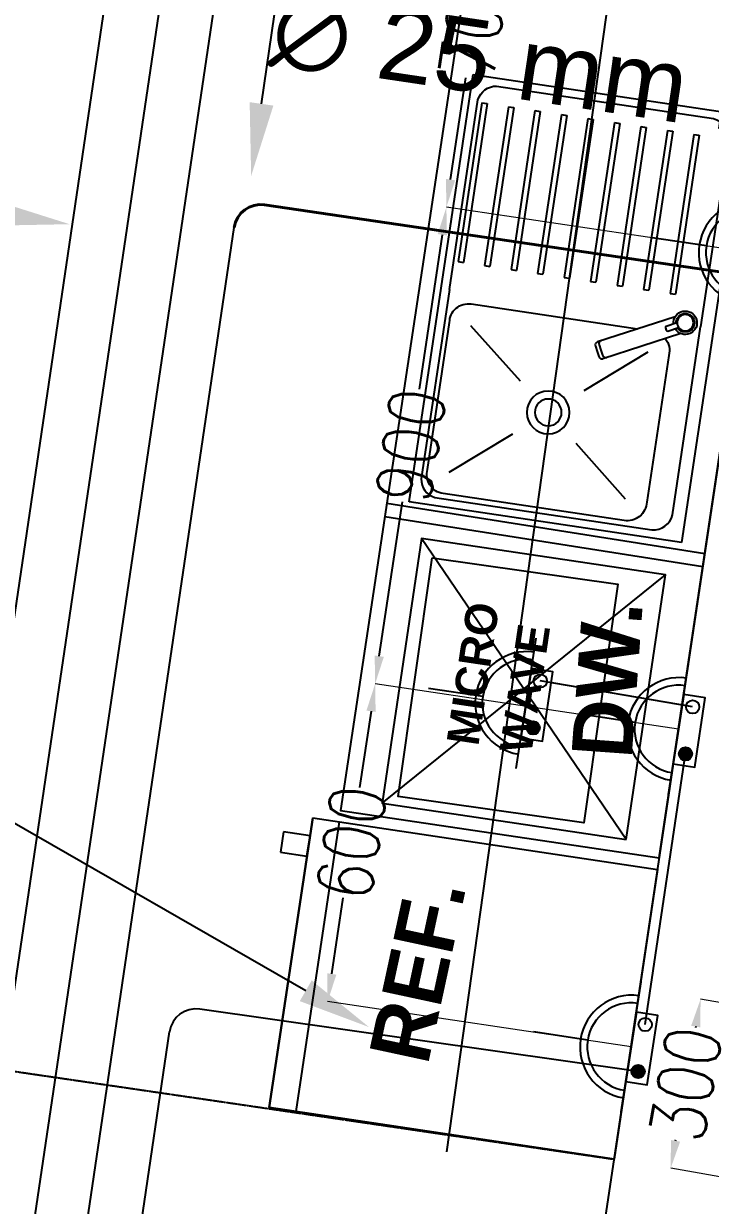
# Model space of a CAD drawing. Extents: x -678889171 to 586587, y -792238163 to 335485.
# Drawn here: x 32351 to 33632, y 45124 to 47331 of the extents above; entities that cross this region are included whole.
import ezdxf
from ezdxf import colors
from ezdxf.entities.mleader import LeaderData, LeaderLine
from ezdxf.math import Vec2, Vec3

# ---------------------------------------------------------------- set-up
doc = ezdxf.new("R2010")
doc.units = 0
doc.header["$MEASUREMENT"] = 0
doc.linetypes.add('XR-A-TYP31$0$HIDDEN', pattern=[0.375, 0.25, -0.125])
doc.layers.get('0').update_dxf_attribs({"color": 8})
doc.layers.get('Defpoints').update_dxf_attribs({"color": 252})
for name, color, linetype in [('1', 8, 'Continuous'), ('E-POW-BLOCK', 4, 'Continuous'), ('E-POW-WIR-NO', 4, 'Continuous'), ('E-TEXT', 3, 'Continuous'), ('loop line emped', 1, 'Continuous'), ('powr wire', 4, 'Continuous'), ('XR-A-9TH-FLOOR$0$A-WALL', 252, 'Continuous'), ('XR-A-TYP31$0$A-FLOR-OVHD', 252, 'XR-A-TYP31$0$HIDDEN'), ('XR-A-TYP31$0$XR-A-TYP-1-2-3-4-5-6-7-8-9$0$A-WALL', 252, 'Continuous'), ('XR-A-TYP31$0$XR-A-TYP31$0$XR-A-TYP-1-2-3-4-5-6-7-8-9$0$A-ANNO-NOTE', 252, 'Continuous'), ('XR-A-TYP31$0$XR-A-TYP31$0$XR-A-TYP-1-2-3-4-5-6-7-8-9$0$A-EQPM', 252, 'Continuous'), ('XR-A-TYP31$0$XR-A-TYP31$0$XR-A-TYP-1-2-3-4-5-6-7-8-9$0$TYPICAL TYPES$0$I-FURN', 252, 'Continuous')]:
    doc.layers.add(name, color=color, linetype=linetype)
doc.styles.get("Standard").update_dxf_attribs({"font": 'arial.ttf'})
doc.styles.add('Work$0$E-M.MODUL', font='romans.shx', dxfattribs={"width": 0.8})
doc.styles.add('XR-A-TYP31$0$XR-A-TYP31$0$XR-A-TYP-1-2-3-4-5-6-7-8-9$0$TYPICAL TYPES$0$XREF_1BR$0$KZT', font='')
doc.styles.get('XR-A-TYP31$0$XR-A-TYP31$0$XR-A-TYP-1-2-3-4-5-6-7-8-9$0$TYPICAL TYPES$0$XREF_1BR$0$KZT').set_extended_font_data('AvantGarde LT Medium', bold=True)
doc.dimstyles.new('Work$0$S-DIM', dxfattribs={"dimscale": 500, "dimtxt": 0.2065, "dimasz": 0.104, "dimexe": 0, "dimexo": 0, "dimgap": 0, "dimtad": 0, "dimdec": 0, "dimzin": 0, "dimdsep": 46, "dimtxsty": 'Work$0$E-M.MODUL', "dimcen": 0.25, "dimclrd": 5, "dimclre": 5, "dimclrt": 1, "dimadec": 0, "dimazin": 0, "dimtfac": 1, "dimtdec": 0, "dimtofl": 0, "dimtmove": 0, "dimatfit": 3, "dimfxl": 1, "dimtolj": 1, "dimtzin": 0, "dimlwe": 13, "dimarcsym": 0})

# ---------------------------------------------------------------- blocks, each defined once
blk = doc.blocks.new('SO1 WP')
at = {"layer": 'E-POW-BLOCK'}
h = blk.add_hatch(color=3, dxfattribs=at)
h.dxf.hatch_style = 1
edge = h.paths.add_edge_path()
edge.add_arc((-0.1064295025979398, -0.0481463273482458), 0.03025259035537483, 0, 360)
at = {"layer": 'E-POW-BLOCK', "color": 3}
for p, q in [((1.4210854715202e-14, 0.2000001000000591), (0, 0.4500002250000605)), ((-0.3000001499999954, 7.105427357601002e-14), (0.3000001499999954, 1.598721155460225e-14))]:
    blk.add_line(p, q, dxfattribs=at)
blk.add_lwpolyline([(0.1593095883453804, 4.352074256530614e-14), (-0.1593095883453804, 4.352074256530614e-14), (-0.1593095883453804, -0.09876317676643558), (0.1593095883453804, -0.09876317676643558)], close=True, dxfattribs=at)
for centre in [(-0.1064295025979398, -0.0481463273482458), (0.1096454942411166, -0.0481463273482458)]:
    blk.add_circle(centre, 0.03025259035537483, dxfattribs=at)
for centre, radius, start, end in [((0, -0.002806461197749854), 0.2353418572437975, 0.6832706906615592, 179.3167293093385), ((0, 1.598721155460225e-14), 0.2000001000000002, 0, 180)]:
    blk.add_arc(centre, radius, start, end, dxfattribs=at)
blk = doc.blocks.new('160')
at = {"layer": 'E-POW-BLOCK'}
h = blk.add_hatch(color=1, dxfattribs=at)
h.dxf.hatch_style = 1
edge = h.paths.add_edge_path()
edge.add_arc((78016.12619020321, 43941.8623778977), 12.40959850020896, 0, 360)
at = {"layer": 'E-POW-BLOCK', "color": 1}
for p, q in [((77996.37658910743, 43862.45978831869, 1.338264768536465e-07), (77996.37658910545, 44108.57963245566, 1.344306687904589e-07)), ((77914.33664106077, 43985.51971038651, 1.440456293763361e-07), (77811.7867060037, 43985.51971038567, 1.564419500691893e-07))]:
    blk.add_line(p, q, dxfattribs=at)
at = {"layer": 'E-POW-BLOCK', "color": 1, "elevation": 1.293917977576307e-07}
blk.add_lwpolyline([(77996.3765891059, 44050.86842946797), (77996.37658910696, 43920.17099130638), (78036.8891983044, 43920.17099130671), (78036.88919830332, 44050.8684294683)], close=True, dxfattribs=at)
at = {"layer": 'E-POW-BLOCK', "color": 1}
for centre in [(78016.12619020249, 44030.49624115398, 1.318516362437654e-07), (78016.12619020321, 43941.8623778977, 1.316340517344951e-07)]:
    blk.add_circle(centre, 12.40959850020896, dxfattribs=at)
for centre, radius, start, end in [((77997.52779818512, 43985.51971038718, 1.339894137195527e-07), 96.53712043769333, 90.68327069112401, 269.3167293097928), ((77996.37658910645, 43985.51971038718, 1.341285728220513e-07), 82.03994804566189, 90.0000000004675, 270.0000000004654)]:
    blk.add_arc(centre, radius, start, end, dxfattribs=at)
blk = doc.blocks.new('*D3037')
at = {"layer": '1', "color": 5, "lineweight": 13, "transparency": 16777216}
for p, q in [((33809.77712215635, 47595.72599148535), (33243.42987868626, 47680.52667992053)), ((33706.08746260792, 46903.22745231966), (33139.74021913784, 46988.02814075483))]:
    blk.add_line(p, q, dxfattribs=at)
at = {"layer": '1', "color": 5, "lineweight": -2, "transparency": 16777216}
for p, q in [((33235.72962046474, 47629.0999745689), (33207.31134551063, 47439.30656626732)), ((33147.44047735936, 47039.45484610646), (33175.85875231346, 47229.24825440803))]:
    blk.add_line(p, q, dxfattribs=at)
at = {"layer": '1', "color": 5, "transparency": 16777216}
for points in [[(33227.15850290613, 47630.38335093916), (33244.30073802334, 47627.81659819865), (33243.42987868626, 47680.52667992053)], [(33138.86935980075, 47040.73822247671), (33156.01159491796, 47038.1714697362), (33139.74021913784, 46988.02814075483)]]:
    blk.add_solid(points, dxfattribs=at)
at = {"layer": 'Defpoints', "color": 0, "transparency": 16777216}
for p in [(33243.42987868626, 47680.52667992053), (33809.77712215635, 47595.72599148535, 5.346169833175678e-06), (33706.08746260792, 46903.22745231966, 5.805999139608483e-06)]:
    blk.add_point(p, dxfattribs=at)
at = {"layer": '1', "color": 1, "transparency": 16777216, "insert": (33191.58504891205, 47334.27741033768), "char_height": 103.25, "attachment_point": 5, "rotation": 81.48421446303881, "style": 'Work$0$E-M.MODUL'}
blk.add_mtext('\\A1;700', dxfattribs=at)
blk = doc.blocks.new('*D3038')
at = {"layer": '1', "color": 5, "lineweight": 13, "transparency": 16777216}
for p, q in [((33706.08746260791, 46903.22745231967), (33139.71568843271, 46987.86431074934)), ((33573.1176352422, 46013.42177623274), (33006.74586106699, 46098.05863466242))]:
    blk.add_line(p, q, dxfattribs=at)
at = {"layer": '1', "color": 5, "lineweight": -2, "transparency": 16777216}
for p, q in [((33132.03030698445, 46936.43538005858), (33088.92668839994, 46647.99517346277)), ((33014.43124251525, 46149.48756535318), (33057.53486109975, 46437.92777194898))]:
    blk.add_line(p, q, dxfattribs=at)
at = {"layer": '1', "color": 5, "transparency": 16777216}
for points in [[(33123.45881853599, 46937.71627696662), (33140.60179543291, 46935.15448315054), (33139.71568843271, 46987.86431074934)], [(33005.8597540668, 46150.76846226122), (33023.00273096372, 46148.20666844513), (33006.74586106699, 46098.05863466242)]]:
    blk.add_solid(points, dxfattribs=at)
at = {"layer": 'Defpoints', "color": 0, "transparency": 16777216}
for p in [(33706.08746260791, 46903.22745231967, 5.801262364544062e-06), (33006.74586106699, 46098.05863466242), (33573.1176352422, 46013.42177623274)]:
    blk.add_point(p, dxfattribs=at)
at = {"layer": '1', "color": 1, "transparency": 16777216, "insert": (33073.23077474986, 46542.96147270588), "char_height": 103.25, "attachment_point": 5, "rotation": 81.50078868975034, "style": 'Work$0$E-M.MODUL'}
blk.add_mtext('\\A1;900', dxfattribs=at)
blk = doc.blocks.new('*D3040')
at = {"layer": '1', "color": 5, "lineweight": 13, "transparency": 16777216}
for p, q in [((33573.22436981983, 46013.40582614527), (33006.74586106696, 46098.0586346624)), ((33484.5468915707, 45419.99508740575), (32918.06838281783, 45504.64789592288))]:
    blk.add_line(p, q, dxfattribs=at)
at = {"layer": '1', "color": 5, "lineweight": -2, "transparency": 16777216}
for p, q in [((32999.0604796187, 46046.62970397164), (32977.81237052489, 45904.441897517)), ((32925.75376426608, 45556.07682661364), (32947.00187335989, 45698.26463306829))]:
    blk.add_line(p, q, dxfattribs=at)
at = {"layer": '1', "color": 5, "transparency": 16777216}
for points in [[(32990.48899117023, 46047.91060087969), (33007.63196806716, 46045.3488070636), (33006.74586106696, 46098.0586346624)], [(32917.18227581762, 45557.35772352169), (32934.32525271455, 45554.7959297056), (32918.06838281783, 45504.64789592288)]]:
    blk.add_solid(points, dxfattribs=at)
at = {"layer": 'Defpoints', "color": 0, "transparency": 16777216}
for p in [(33006.74586106696, 46098.0586346624), (33573.22436981983, 46013.40582614527), (33484.5468915707, 45419.99508740575)]:
    blk.add_point(p, dxfattribs=at)
at = {"layer": '1', "color": 1, "transparency": 16777216, "insert": (32962.40712194239, 45801.35326529265), "char_height": 103.25, "attachment_point": 5, "rotation": 81.50078868975085, "style": 'Work$0$E-M.MODUL'}
blk.add_mtext('\\A1;600', dxfattribs=at)
blk = doc.blocks.new('*D3059')
at = {"layer": '1', "color": 5, "lineweight": 13, "transparency": 16777216}
for p, q in [((33755.19230257065, 45484.03819174896), (33614.15690857318, 45508.96525790361)), ((33699.39309074506, 45168.33060804279), (33558.35769674758, 45193.25767419745))]:
    blk.add_line(p, q, dxfattribs=at)
at = {"layer": '1', "color": 5, "lineweight": -2, "transparency": 16777216}
for p, q in [((33605.10652686808, 45457.7589048701), (33604.740966835, 45455.69059474587)), ((33567.40807845267, 45244.46402723096), (33567.77363848575, 45246.53233735517))]:
    blk.add_line(p, q, dxfattribs=at)
at = {"layer": '1', "color": 5, "transparency": 16777216}
for points in [[(33596.57213469583, 45459.26730182095), (33613.64091904034, 45456.25050791926), (33614.15690857318, 45508.96525790361)], [(33558.87368628042, 45245.9724241818), (33575.94247062493, 45242.95563028011), (33558.35769674758, 45193.25767419745)]]:
    blk.add_solid(points, dxfattribs=at)
at = {"layer": 'Defpoints', "color": 0, "transparency": 16777216}
for p in [(33614.15690857318, 45508.96525790361), (33755.19230257065, 45484.03819174896, 0.001838507477926677), (33699.39309074506, 45168.33060804279, -3.571777775654984e-07)]:
    blk.add_point(p, dxfattribs=at)
at = {"layer": '1', "color": 1, "transparency": 16777216, "insert": (33586.25730266037, 45351.11146605053), "char_height": 103.25, "attachment_point": 5, "rotation": 79.9768655263956, "style": 'Work$0$E-M.MODUL'}
blk.add_mtext('\\A1;300', dxfattribs=at)
blk = doc.blocks.new('XR-A-TYP31$0$XR-A-TYP31$0$XR-A-TYP-1-2-3-4-5-6-7-8-9$0$TYPICAL TYPES$0$A$C68C46826')
at = {"layer": 'XR-A-TYP31$0$XR-A-TYP31$0$XR-A-TYP-1-2-3-4-5-6-7-8-9$0$A-EQPM'}
for p, q in [((403.6062260043618, -43.05077230702955), (-403.6062260049584, -43.05077230702591)), ((-403.6062260049584, -43.05077230702591), (-403.6062260049657, -556.9492276958699)), ((403.6062260043618, -556.9492276958699), (403.6062260043618, -43.05077230702955)), ((-17.62384661316901, -102.3280688277919), (-85.66171612620383, -238.7566573597069)), ((-61.39377401053935, -118.0507723070223), (-338.6062260049584, -118.0507723070295)), ((11.94070688604552, -117.0464529241945), (-56.0971626269893, -253.4750414579685)), ((53.60622600436182, -133.0507723070259), (53.60622600435454, -123.0507723070259)), ((353.6062260043618, -123.0507723070259), (53.60622600435454, -123.0507723070259)), ((353.6062260043545, -133.0507723070295), (353.6062260043618, -123.0507723070259)), ((353.6062260043545, -133.0507723070295), (53.60622600436182, -133.0507723070259)), ((-378.7301025468187, -155.0217432394165), (-378.9156972247365, -496.6346781324173)), ((-338.6062260049657, -158.0507723070259), (-249.7528531479911, -265.0733960676553)), ((-61.39377401054662, -158.0507723070259), (-150.2471468675212, -265.0733960676516)), ((353.6062260043618, -173.0507723070259), (53.60622600436182, -173.0507723070223)), ((53.60622600436909, -183.0507723070186), (53.60622600436182, -173.0507723070223)), ((353.6062260043545, -183.0507723070223), (353.6062260043618, -173.0507723070259)), ((-20.98322752893, -497.2989603202404), (-20.98322752893, -183.0650677527774)), ((353.6062260043545, -183.0507723070223), (53.60622600436909, -183.0507723070186)), ((353.6062260043618, -223.0507723070259), (53.60622600435454, -223.0507723070223)), ((53.60622600435454, -233.0507723070259), (53.60622600435454, -223.0507723070223)), ((353.6062260043618, -233.0507723070186), (53.60622600435454, -233.0507723070259)), ((353.6062260043618, -233.0507723070186), (353.6062260043618, -223.0507723070259)), ((353.6062260043618, -273.0507723051633), (53.60622600435454, -273.0507723051669)), ((53.60622600436182, -283.0507723070223), (53.60622600435454, -273.0507723051669)), ((353.6062260043618, -283.0507723070259), (53.60622600436182, -283.0507723070223)), ((353.6062260043618, -283.0507723070259), (353.6062260043618, -273.0507723051633)), ((353.6062260043545, -323.0507723070295), (53.60622600435454, -323.0507723070259)), ((53.60622600436182, -333.0507723070295), (53.60622600435454, -323.0507723070259)), ((353.6062260043618, -333.0507723070259), (353.6062260043545, -323.0507723070295)), ((353.6062260043618, -333.0507723070259), (53.60622600436182, -333.0507723070295)), ((353.6062260043618, -373.0507723070186), (53.60622600435454, -373.0507723070259)), ((53.60622600436182, -383.0507723070186), (53.60622600435454, -373.0507723070259)), ((353.6062260043545, -383.0507723070223), (353.6062260043618, -373.0507723070186)), ((-249.8747243660764, -385.0733960676516), (-338.6062260049657, -491.9492276958736)), ((-150.1252756494287, -385.0733960676516), (-61.39377401054662, -491.9492276958663)), ((353.6062260043545, -383.0507723070223), (53.60622600436182, -383.0507723070186)), ((353.6062260043618, -423.0507723070259), (53.60622600436182, -423.0507723070259)), ((53.60622600435454, -433.0507723070259), (53.60622600436182, -423.0507723070259)), ((353.6062260043618, -433.0507723070223), (53.60622600435454, -433.0507723070259)), ((353.6062260043618, -433.0507723070223), (353.6062260043618, -423.0507723070259)), ((353.6062260043545, -473.0507723070259), (53.60622600436182, -473.0507723070223)), ((53.60622600436182, -483.0507723070259), (53.60622600436182, -473.0507723070223)), ((353.6062260043618, -483.0507723070259), (53.60622600436182, -483.0507723070259)), ((353.6062260043618, -483.0507723070259), (353.6062260043545, -473.0507723070259)), ((53.60622600435454, -533.0507723070223), (53.60622600436182, -523.0507723051633)), ((353.6062260043618, -523.050772305156), (53.60622600436182, -523.0507723051633)), ((353.6062260043618, -533.0507723070259), (353.6062260043618, -523.050772305156)), ((-338.6062260049584, -531.9492276958699), (-61.39377401053935, -531.9492276958699)), ((353.6062260043618, -533.0507723070259), (53.60622600435454, -533.0507723070223)), ((-403.6062260049657, -556.9492276958699), (403.6062260043618, -556.9492276958699))]:
    blk.add_line(p, q, dxfattribs=at)
for points in [[(-7.748894859105349e-09, -541.1678222767587), (-357.7574364769462, -541.167822276755, -0.3388925444505206), (-388.3865355926828, -510.5387231498535), (-388.3865355926755, -101.2113087527032, -0.3670985129680105), (-354.4445937353375, -67.26936688977366), (-7.748894859105349e-09, -67.2693668897773)], [(-7.748894859105349e-09, -541.1678222767587), (357.7574364465399, -541.1678222767623, 0.3388925444505206), (388.3865355920716, -510.5387231498498), (388.3865355920789, -101.2113087527032, 0.3670985129680105), (354.4445937198398, -67.26936688977366), (-7.748894859105349e-09, -67.2693668897773)], [(0.992932893037505, -112.082229595213), (-8.449084632404265, -131.0482404544455, -0.4142135623730951), (-11.53307395458251, -132.0821697819556), (-15.6509926098588, -130.0321097891356, -0.4142135623730951), (-16.68492192804842, -126.9481204669501), (-7.218167133934912, -107.932420307352)], [(-56.0971626269893, -253.4750414579685, -0.4142135623730951), (-64.6786981153491, -256.35206219885), (-73.73169674754172, -251.8451275318403), (-82.78469537973433, -247.3381928667004, -0.4142135623730951), (-85.66171612620383, -238.7566573597069)], [(-52.79924001574545, -246.8505636263217, -0.4142135623730951), (-61.3807755190137, -249.7275843672032), (-70.43377415121358, -245.2206497020597), (-79.48677279830008, -240.7137150350536, -0.4142135623730951), (-82.36379352986842, -232.1321795280564)]]:
    blk.add_lwpolyline(points, format="xyb", dxfattribs=at)
for centre, radius in [((3.560748479962058, -96.8270391296137), 15.33181375537158), ((-200.0000000077489, -324.9999999995816), 39.99999999999999), ((-200.0000000077489, -324.9999999995816), 25)]:
    blk.add_circle(centre, radius, dxfattribs=at)
for centre, radius, start, end in [((3.528512336008134, -96.86693589533388), 21.93730460849226, 255.4007657291044, 231.1923608458518), ((3.560748479962058, -96.8270391296137), 17.29358139875371, 258.6167438004933, 227.7640489269113), ((-341.6352550762895, -155.0217432394202), 37.09484746833024, 85.31622206332473, 179.9999999970818), ((-57.61087108433276, -154.2678694013084), 36.41412468300138, 43.24369041784531, 95.9629645611554), ((-343.2916764545516, -496.6346781324173), 35.6240207809281, 179.9377436234658, 277.5577269137321), ((-56.04404137313395, -497.2989603202368), 35.0608138573663, 261.2232748808334, 0)]:
    blk.add_arc(centre, radius, start, end, dxfattribs=at)
blk = doc.blocks.new('XR-A-TYP31$0$XR-A-TYP31$0$XR-A-TYP-1-2-3-4-5-6-7-8-9$0$TYPICAL TYPES$0$A$C751B6595')
at = {"layer": 'XR-A-TYP31$0$XR-A-TYP31$0$XR-A-TYP-1-2-3-4-5-6-7-8-9$0$A-EQPM'}
for p, q in [((-651.4458717508605, -271.9705936953324), (-650.1504787192935, 275.0528725123659)), ((-650.1504787193007, 275.0528725123659), (-651.4458717508605, -271.9705936953324)), ((-650.1504787192935, 275.0528725123659), (0.6476965157780796, 273.5117331038637)), ((-650.1504787193007, 275.0528725123659), (-599.3506211564018, 274.9325745991009)), ((-600.6460141879579, -272.0908916085973), (-599.3506211564018, 274.9325745991009)), ((0.6476965157780796, 273.5117331038637), (-0.6476965157853556, -273.5117331038564)), ((-700.457478510365, 241.2235401434082), (-700.5484912176544, 202.7903500658504)), ((-650.2308708024793, 241.1045997292531), (-700.457478510365, 241.2235401434082)), ((-650.3218835097687, 202.671409651688), (-650.2308708024793, 241.1045997292531)), ((-700.5484912176544, 202.7903500658504), (-650.3218835097687, 202.671409651688)), ((-0.6476965157853556, -273.5117331038564), (-651.4458717508605, -271.9705936953324)), ((-600.6460141879579, -272.0908916085973), (-651.4458717508605, -271.9705936953324))]:
    blk.add_line(p, q, dxfattribs=at)
blk = doc.blocks.new('XR-A-TYP31')
at = {"layer": 'XR-A-TYP31$0$A-FLOR-OVHD'}
blk.add_line((34722.1476845406, 31912.49750973937, 1.99686248201332e-09), (36252.12790320062, 31688.19993442986, 1.99686248201332e-09), dxfattribs=at)
at = {"layer": 'XR-A-TYP31$0$XR-A-TYP-1-2-3-4-5-6-7-8-9$0$A-WALL'}
blk.add_line((36215.55275387655, 31436.04592875566, 1.99686248201332e-09), (36667.8509292797, 34456.92319568953, 2.662502179768815e-09), dxfattribs=at)
at = {"layer": 'XR-A-TYP31$0$XR-A-TYP31$0$XR-A-TYP-1-2-3-4-5-6-7-8-9$0$A-EQPM', "extrusion": (2.299595113702593e-09, 1.54299405520859e-08, 1)}
for p, q in [((36422.66124703616, 32818.53711721594, -0.0001920872712080012), (35828.8178839303, 32912.30628710274, -0.0001921685246288611)), ((36418.80201427531, 32794.09646401776, -0.0001917012787092982), (35824.95865116885, 32887.86563390412, -0.0001917825321301578))]:
    blk.add_line(p, q, dxfattribs=at)
at = {"layer": 'XR-A-TYP31$0$XR-A-TYP31$0$XR-A-TYP-1-2-3-4-5-6-7-8-9$0$A-EQPM', "elevation": 2.662502179774824e-09}
blk.add_lwpolyline([(36074.46783881381, 34545.79254765018), (35742.57545120244, 32339.45516437), (36337.54003938081, 32250.7849559668), (36667.8509292797, 34456.92319568953)], close=True, dxfattribs=at)
at = {"layer": 'XR-A-TYP31$0$XR-A-TYP31$0$XR-A-TYP-1-2-3-4-5-6-7-8-9$0$A-EQPM', "extrusion": (2.299595113702593e-09, 1.54299405520859e-08, 1)}
for points, elevation in [([(36275.71241525101, 32285.01521245619), (36349.41560526061, 32779.55321886445), (35893.93311623792, 32847.43579209354), (35820.22992622839, 32352.89778568521)], 0.0005811916731054179), ([(35913.59078062033, 32811.11585760141), (36260.08656328163, 32761.71269375914), (36196.56820976903, 32316.21811605138), (35850.07242710801, 32365.62127989431)], 0.0003978043562339991)]:
    blk.add_lwpolyline(points, close=True, dxfattribs=dict(at, elevation=elevation))
for points, elevation in [([(36275.71241525101, 32285.01521245619), (35893.93311623792, 32847.43579209354)], 0.000581191673105416), ([(35820.22992622839, 32352.89778568521), (36349.41560526061, 32779.55321886445)], 0.0005811916731054146)]:
    blk.add_lwpolyline(points, dxfattribs=dict(at, elevation=elevation))
at = {"layer": 'XR-A-TYP31$0$XR-A-TYP31$0$XR-A-TYP-1-2-3-4-5-6-7-8-9$0$TYPICAL TYPES$0$I-FURN'}
blk.add_line((36349.89166697211, 34620.66057023624), (35940.08285360277, 31701.93359182361), dxfattribs=at)
at = {"layer": 'XR-A-TYP31$0$XR-A-TYP31$0$XR-A-TYP-1-2-3-4-5-6-7-8-9$0$A-EQPM', "xscale": -1.000000000000004, "rotation": 261.4714844025651}
blk.add_blockref('XR-A-TYP31$0$XR-A-TYP31$0$XR-A-TYP-1-2-3-4-5-6-7-8-9$0$TYPICAL TYPES$0$A$C68C46826', (36481.26663676318, 33232.14326590531, -3.835076015872289e-07), dxfattribs=at)
at = {"layer": 'XR-A-TYP31$0$XR-A-TYP31$0$XR-A-TYP-1-2-3-4-5-6-7-8-9$0$A-EQPM', "rotation": 351.6202711247395}
blk.add_blockref('XR-A-TYP31$0$XR-A-TYP31$0$XR-A-TYP-1-2-3-4-5-6-7-8-9$0$TYPICAL TYPES$0$A$C751B6595', (36293.77834923362, 31958.50749271226, 2.532458825857795e-09), dxfattribs=at)
at = {"layer": 'XR-A-TYP31$0$XR-A-TYP31$0$XR-A-TYP-1-2-3-4-5-6-7-8-9$0$A-ANNO-NOTE', "extrusion": (2.299595113702594e-09, 1.542994055208589e-08, 1), "insert": (36019.42373726316, 32455.23727048345, -2.420799406599489e-06), "char_height": 60.0000000000003, "width": 1932.754287415223, "attachment_point": 4, "text_direction": (0.1474063800194834, 0.9890760128167863, -1.560035907047847e-08), "style": 'XR-A-TYP31$0$XR-A-TYP31$0$XR-A-TYP-1-2-3-4-5-6-7-8-9$0$TYPICAL TYPES$0$XREF_1BR$0$KZT'}
blk.add_mtext('MICRO\\PWAVE', dxfattribs=at)
at = {"layer": 'XR-A-TYP31$0$XR-A-TYP31$0$XR-A-TYP-1-2-3-4-5-6-7-8-9$0$A-ANNO-NOTE', "extrusion": (3.240536022176086e-09, 1.529674052828803e-08, 1), "insert": (36229.66492893899, 32438.52528931442, 5.465034651007789e-06), "char_height": 112.5000000000006, "width": 1932.754287415223, "attachment_point": 4, "text_direction": (0.07188551840198026, 0.9974128895518037, -1.5490113782898142e-08), "style": 'XR-A-TYP31$0$XR-A-TYP31$0$XR-A-TYP-1-2-3-4-5-6-7-8-9$0$TYPICAL TYPES$0$XREF_1BR$0$KZT'}
blk.add_mtext('DW.', dxfattribs=at)
at = {"layer": 'XR-A-TYP31$0$XR-A-TYP31$0$XR-A-TYP-1-2-3-4-5-6-7-8-9$0$A-ANNO-NOTE', "insert": (35886.30923671905, 32040.91549665384, 5.32689462780042e-09), "char_height": 112.5000000000006, "width": 1932.754287415224, "attachment_point": 5, "rotation": 77.84007926940227, "style": 'XR-A-TYP31$0$XR-A-TYP31$0$XR-A-TYP-1-2-3-4-5-6-7-8-9$0$TYPICAL TYPES$0$XREF_1BR$0$KZT'}
blk.add_mtext('REF.', dxfattribs=at)

msp = doc.modelspace()

# ---------------------------------------------------------------- block references
at = {"layer": 'XR-A-9TH-FLOOR$0$A-WALL'}
msp.add_blockref('XR-A-TYP31', (-2800.434649049275, 13522.11598560929), dxfattribs=at)

# ---------------------------------------------------------------- next in the draw order: linework, layer by layer
at = {"color": 240, "true_color": 0xed1f24}
for p, q in [((31609.47781712405, 40642.07064806875, 1.680391677925334e-06), (32688.90849720148, 47927.67107102108, 5.291153755138112e-07)), ((31503.31748413129, 40607.03704714295, 8.770669612733709e-07), (32572.92540567825, 47843.9576539671, -0.0003271007785374531))]:
    msp.add_line(p, q, dxfattribs=at)
at = {"layer": '1', "color": 4}
for p, q in [((33599.36668760903, 46054.66123205312), (33315.02554173596, 46103.15385287889, -4.753365508026738e-06)), ((33510.83488676115, 45461.49058562108), (33586.03917203122, 45967.03509985355))]:
    msp.add_line(p, q, dxfattribs=at)
at = {"layer": 'loop line emped', "color": 3}
for p, q in [((31715.75481145104, 40677.06936267742, 1.869068774116873e-06), (32840.16155833891, 48266.23504222722, -3.059312672104054e-07)), ((31822.10611634859, 40712.03651869103, 1.037545809990477e-06), (32743.73494065501, 46950.17962794566, 4.460702722402588e-06)), ((33497.50737118334, 45373.86445342151), (32679.43073879293, 45490.39325216714, 6.154486215337817e-05)), ((31928.36277401171, 40747.03820551889, 5.918619983774978e-07), (32622.91670147184, 45448.2006283111, 5.555442866321926e-06))]:
    msp.add_line(p, q, dxfattribs=at)
msp.add_arc((32672.37979089058, 45440.89290738371, 0.001560200327170444), 50, 81.89318676320661, 171.5958652774013, dxfattribs=at)
at = {"layer": 'powr wire', "color": 3, "lineweight": 40}
msp.add_line((33719.04794222055, 46857.09681833542, 5.803190976958394e-06), (32800.4810819721, 46992.33863477588, 5.735212337249277e-06), dxfattribs=at)
msp.add_arc((32793.19803007375, 46942.87190701826, -0.0002749620671504819), 50, 81.62443970029638, 171.5958652774013, dxfattribs=at)

# ---------------------------------------------------------------- next in the draw order: block references
at = {"layer": 'E-POW-BLOCK', "xscale": 410.1995351285418, "yscale": 410.1995351285418, "zscale": 410.1995351285418, "rotation": 81.35186517037323}
for p in [(33288.73754654554, 46061.65835466356, -4.753365524530513e-06), (33573.07869241861, 46013.16573383779), (33484.54689157073, 45419.99508740575)]:
    msp.add_blockref('SO1 WP', p, dxfattribs=at)
at = {"layer": 'E-POW-WIR-NO', "rotation": 351.351865169911}
msp.add_blockref('160', (-50017.42669572559, 15145.8049781657, 9.479177156531878e-06), dxfattribs=at)

# ---------------------------------------------------------------- next in the draw order: dimensions: what is measured, and where the dimension line sits
at = {"layer": '1', "color": 4}
for p1, p2, distance, picture, middle in [((33706.08746260792, 46903.22745231967, 5.805999139608483e-06), (33809.77712215635, 47595.72599148535, 5.346169833175678e-06), 572.6607695182694, '*D3037', (33191.58504891205, 47334.27741033768)), ((33706.08746260792, 46903.22745231968, 5.801262364544062e-06), (33573.1176352422, 46013.42177623275), -572.6607934783138, '*D3038', (33073.23077474986, 46542.96147270588)), ((33484.5468915707, 45419.99508740575), (33573.22436981983, 46013.40582614527), 572.7687132418426, '*D3040', (32962.40712194239, 45801.35326529265))]:
    dim = msp.add_aligned_dim(p1=p1, p2=p2, distance=distance, dimstyle='Work$0$S-DIM', dxfattribs=at)
    dim.commit()
    dim.dimension.update_dxf_attribs({"geometry": picture, "text_midpoint": middle})
dim = msp.add_aligned_dim(p1=(33699.39309074506, 45168.33060804279, -3.571777775654984e-07), p2=(33755.19230257065, 45484.03819174896, 0.001838507477926677), distance=143.22130074503286, text='300', dimstyle='Work$0$S-DIM', dxfattribs=at)
dim.commit()
dim.dimension.update_dxf_attribs({"geometry": '*D3059', "text_midpoint": (33586.25730266037, 45351.11146605053)})

# ---------------------------------------------------------------- next in the draw order: leaders
at = {"layer": 'E-TEXT', "color": 30}
ml = msp.add_multileader_mtext('Standard', dxfattribs=at)
ml.set_content('\\C30;CT{\\fArial|b0|i0|c178|p34;7}/DP-T-8 {\\A1;3(1x3)mm\\H0.7x;\\S2^ ;\\H1.42857x; \\P∅ 25 mm PVC CONDUIT}', color=3)
ml.set_leader_properties(color=30)
ml.build(insert=Vec2(0, 0))
ml.multileader.update_dxf_attribs({"text_right_attachment_type": 6, "dogleg_length": 0.2763936738358556, "arrow_head_size": 135.9281794588343, "scale": 2})
ctx = ml.context
ctx.base_point, ctx.scale, ctx.char_height, ctx.arrow_head_size, ctx.landing_gap_size, ctx.plane_origin, ctx.plane_x_axis, ctx.plane_y_axis = Vec3(31489.54276178694, 46322.65813839105, 1.025533419525777e-05), 2, 135.9281794588343, 135.9281794588343, 2.718563589176686, Vec3(24411.44197216874, 43253.57637940507, 2.819715238967864e-05), Vec3(0.1310333280941712, 0.9913779637093844, 3.477911888746863e-09), Vec3(-0.9913779637093844, 0.1310333280941712, 4.799668914001096e-09)
ctx.right_attachment = 6
notes = []
notes.append((ctx, [(0, (1, 1, 0), (31489.47864174869, 46322.17301606471, 1.025363230882489e-05), (0.1310333280941712, 0.9913779637093844, 3.477911888746863e-09), 0.4893414460518049, [(1, [(32995.07008042242, 45456.98755769007, 2.485051113090967e-07)], 0, [])])]))
ctx.mtext.insert, ctx.mtext.text_direction, ctx.mtext.rotation, ctx.mtext.width, ctx.mtext.defined_height, ctx.mtext.flow_direction, ctx.mtext.extrusion = Vec3(31419.80921623483, 46334.6172322752, 1.060412254559188e-05), Vec3(0.1310333280941712, 0.9913779637093844, 3.477911888746862e-09), 1.439385103719194, 3162.855049838709, 347.1605800855688, 5, Vec3(4.302563624840785e-09, -4.076841797778214e-09, 1)
ml = msp.add_multileader_mtext('Standard', dxfattribs=at)
ml.set_content('\\C30;CT{\\fArial|b0|i0|c178|p34;12}/DP-T-8 {\\A1;3(1x3)mm\\H0.7x;\\S2^ ;\\H1.42857x; \\P∅ 25 mm PVC CONDUIT}', color=3)
ml.set_leader_properties(color=30)
ml.build(insert=Vec2(0, 0))
ml.multileader.update_dxf_attribs({"text_right_attachment_type": 6, "dogleg_length": 0.2763936738358556, "arrow_head_size": 153.5520410199195, "scale": 2})
ctx = ml.context
ctx.base_point, ctx.scale, ctx.char_height, ctx.arrow_head_size, ctx.landing_gap_size, ctx.plane_origin, ctx.plane_x_axis, ctx.plane_y_axis = Vec3(27146.48334982797, 47837.71638552218, -1.160173807654613e-05), 2, 153.5520410199195, 153.5520410199195, 3.071040820398391, Vec3(28978.16726033873, 56306.56602488359, 3.185307356887032e-05), Vec3(0.9890550111113342, -0.1475472297115697, 3.477911888746864e-09), Vec3(0.1475472297115697, 0.9890550111113342, 4.799668914001097e-09)
ctx.right_attachment = 6
notes.append((ctx, [(1, (1, 1, 0), (29517.81222739071, 47378.40976637974, -3.710104090308758e-06), (-0.9890550111113342, 0.1475472297115697, -3.477911888746863e-09), 0.5527873476717117, [(1, [(32436.42909011486, 46956.16063203703, 6.60859427317292e-06)], 0, [])])]))
ctx.mtext.insert, ctx.mtext.text_direction, ctx.mtext.rotation, ctx.mtext.width, ctx.mtext.defined_height, ctx.mtext.flow_direction, ctx.mtext.extrusion = Vec3(27161.30477218014, 47916.2550422727, -1.120772733285047e-05), Vec3(0.9890550111113342, -0.1475472297115697, 3.477911888746863e-09), 6.135097408750482, 3492.264209783308, 89.68171754579089, 5, Vec3(-4.148024033562358e-09, -4.233980326702479e-09, 1)
ml = msp.add_multileader_mtext('Standard', dxfattribs=at)
ml.set_content('\\C30;CT{\\fArial|b0|i0|c178|p34;6}/DP-T-8 {\\A1;3(1x3)mm\\H0.7x;\\S2^ ;\\H1.42857x; \\P∅ 25 mm PVC CONDUIT}', color=3)
ml.set_leader_properties(color=30)
ml.build(insert=Vec2(0, 0))
ml.multileader.update_dxf_attribs({"text_right_attachment_type": 6, "dogleg_length": 0.2763936738358556, "arrow_head_size": 135.9281794588343, "scale": 2})
ctx = ml.context
ctx.base_point, ctx.scale, ctx.char_height, ctx.arrow_head_size, ctx.landing_gap_size, ctx.plane_origin, ctx.plane_x_axis, ctx.plane_y_axis = Vec3(32861.27155689962, 47640.10643424405, 2.870809068196827e-06), 2, 135.9281794588343, 135.9281794588343, 2.718563589176686, Vec3(30709.73294067878, 55865.30222853168, 2.877149235515051e-05), Vec3(0.9890550111113342, -0.1475472297115697, 3.477911888746863e-09), Vec3(0.1475472297115697, 0.9890550111113342, 4.799668914001096e-09)
ctx.right_attachment = 6
notes.append((ctx, [(0, (1, 1, 0), (32860.78757129026, 47640.1786352188, 2.869107181763947e-06), (0.9890550111113342, -0.1475472297115697, 3.477911888746863e-09), 0.4893414460518049, [(1, [(32775.28767948379, 47046.30445971753)], 0, [])])]))
ctx.mtext.insert, ctx.mtext.text_direction, ctx.mtext.rotation, ctx.mtext.width, ctx.mtext.defined_height, ctx.mtext.flow_direction, ctx.mtext.extrusion = Vec3(32874.39185763896, 47709.63085448835, 3.219597418530938e-06), Vec3(0.9890550111113342, -0.1475472297115697, 3.477911888746862e-09), 6.135097408750482, 3279.150797232509, 360.4062431848052, 5, Vec3(-4.148024033562359e-09, -4.23398032670248e-09, 1)
for ctx, leaders in notes:
    for number, flags, end, landing, length, lines in leaders:
        leader = LeaderData()
        leader.index, (leader.has_last_leader_line, leader.has_dogleg_vector, leader.attachment_direction) = number, flags
        leader.last_leader_point, leader.dogleg_vector, leader.dogleg_length = Vec3(end), Vec3(landing), length
        for number, points, colour, breaks in lines:
            line = LeaderLine()
            line.index, line.vertices, line.color, line.breaks = number, Vec3.list(points), colors.encode_raw_color(colour), breaks
            leader.lines.append(line)
        ctx.leaders.append(leader)

doc.saveas('drawing.dxf')
